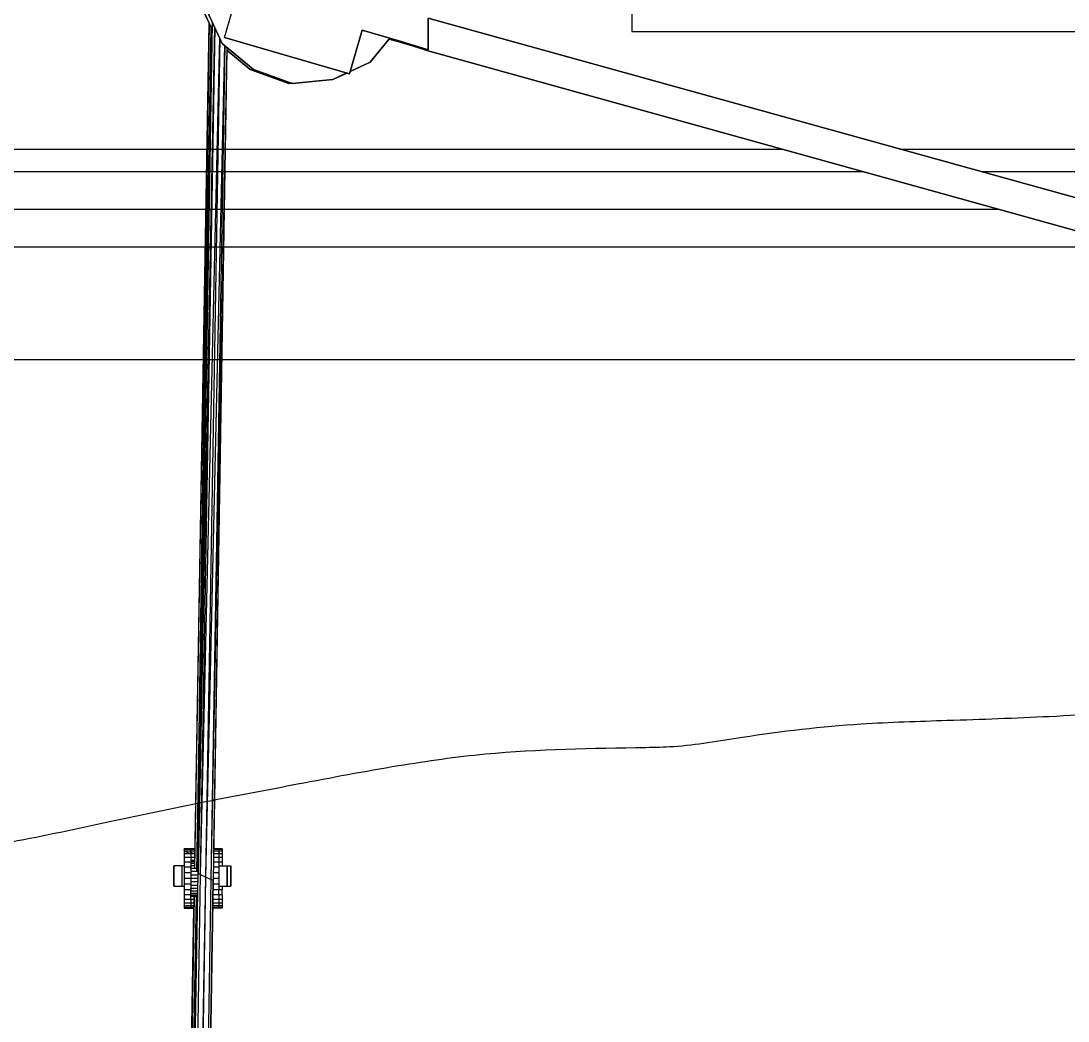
# Model space of a CAD drawing. Extents: x -43 to 90, y 6 to 81.
# Drawn here: x -26.771 to -25.378, y 66.257 to 67.588 of the extents above; entities that cross this region are included whole.
import ezdxf

# ---------------------------------------------------------------- set-up
doc = ezdxf.new("R2010")
doc.units = 0
doc.header["$LTSCALE"] = 0.1
doc.header["$MEASUREMENT"] = 0
doc.layers.add('cobertura nova', color=4, linetype='CONTINUOUS')
doc.layers.add('visto', color=9, linetype='CONTINUOUS')

msp = doc.modelspace()

# ---------------------------------------------------------------- linework, layer by layer
at = {"layer": 'cobertura nova'}
for p, q in [((-26.5005, 67.566), (-26.4837, 67.6239)), ((-26.5313, 67.6076), (-26.5164, 67.5757)), ((-26.5164, 67.5757), (-26.5313, 67.6076)), ((-26.5208, 67.5852), (-26.5313, 67.6076)), ((-26.5208, 67.5852), (-26.5313, 67.6076)), ((-26.5267, 67.6076), (-26.5036, 67.5582)), ((-26.5036, 67.5582), (-26.5267, 67.6076)), ((-26.54, 66.4601), (-26.5208, 67.5852)), ((-26.5399, 66.4707), (-26.5208, 67.5852)), ((-26.5399, 66.4707), (-26.5208, 67.5852)), ((-26.5207, 67.5849), (-26.5372, 66.4559)), ((-26.5355, 66.4532), (-26.5162, 67.5852)), ((-26.2295, 67.5917), (-26.2295, 67.5494)), ((-22.1445, 66.4578), (-26.2295, 67.5917)), ((-26.2295, 67.5917), (-22.817, 66.6444)), ((-22.817, 66.6444), (-26.2295, 67.5917)), ((-26.2295, 67.5917), (-22.817, 66.6444)), ((-22.817, 66.6444), (-26.2295, 67.5917)), ((-26.2295, 67.5917), (-22.817, 66.6444)), ((-24.4197, 67.0893), (-26.2295, 67.5917)), ((-22.817, 66.6444), (-26.2295, 67.5917)), ((-26.2295, 67.5917), (-22.817, 66.6444)), ((-22.817, 66.6444), (-26.2295, 67.5917)), ((-26.2295, 67.5917), (-22.817, 66.6444)), ((-26.2295, 67.5917), (-26.2295, 67.5494)), ((-26.2295, 67.5494), (-26.2295, 67.5917)), ((-26.2295, 67.5494), (-26.2295, 67.5917)), ((-26.2295, 67.5917), (-22.1445, 66.4578)), ((-26.5372, 66.4559), (-26.5181, 67.5793)), ((-26.5136, 67.5796), (-26.5355, 66.4532)), ((-26.5134, 67.5793), (-26.5326, 66.4519)), ((-26.5202, 67.3542), (-26.5177, 67.5785)), ((-26.3342, 67.5177), (-26.3174, 67.5756)), ((-26.3174, 67.5756), (-26.3342, 67.5177)), ((-26.3174, 67.5756), (-26.3342, 67.5177)), ((-26.3342, 67.5177), (-26.3174, 67.5756)), ((-26.3174, 67.5756), (-26.2652, 67.5605)), ((-26.2652, 67.5605), (-26.3174, 67.5756)), ((-26.5072, 67.5658), (-26.5326, 66.4519)), ((-26.5067, 67.5649), (-26.5255, 66.4487)), ((-26.5004, 67.5556), (-26.5255, 66.4487)), ((-26.5036, 67.5582), (-26.4616, 67.5235)), ((-26.4616, 67.5235), (-26.5036, 67.5582)), ((-26.3786, 67.5306), (-26.5005, 67.566)), ((-26.5005, 67.566), (-26.3786, 67.5306)), ((-26.3067, 67.5331), (-26.2804, 67.5649)), ((-26.2804, 67.5649), (-26.3067, 67.5331)), ((-26.2804, 67.5649), (-26.3067, 67.5331)), ((-26.2988, 67.5427), (-26.2813, 67.5638)), ((-26.2699, 67.5605), (-26.2813, 67.5638)), ((-26.2813, 67.5638), (-26.2699, 67.5605)), ((-26.2813, 67.5638), (-26.2699, 67.5605)), ((-26.2699, 67.5605), (-26.2813, 67.5638)), ((-26.2699, 67.5605), (-26.2813, 67.5638)), ((-26.2699, 67.5605), (-26.2813, 67.5638)), ((-26.2699, 67.5605), (-26.2813, 67.5638)), ((-26.2341, 67.5494), (-26.2699, 67.5605)), ((-26.2699, 67.5605), (-26.2339, 67.5501)), ((-26.2341, 67.5494), (-26.2699, 67.5605)), ((-26.2341, 67.5494), (-26.2699, 67.5605)), ((-26.2341, 67.5494), (-26.2699, 67.5605)), ((-26.2341, 67.5494), (-26.2699, 67.5605)), ((-26.2341, 67.5494), (-26.2699, 67.5605)), ((-26.2652, 67.5605), (-26.2293, 67.5501)), ((-26.2295, 67.5494), (-26.2652, 67.5605)), ((-26.5, 67.5552), (-26.5184, 66.4455)), ((-26.4973, 67.553), (-26.5184, 66.4455)), ((-26.4971, 67.5528), (-26.5155, 66.4441)), ((-26.4972, 67.5491), (-26.5148, 66.4862)), ((-26.4972, 67.5491), (-26.4662, 67.5235)), ((-26.4662, 67.5235), (-26.4972, 67.5491)), ((-26.4662, 67.5235), (-26.4972, 67.549)), ((-26.4662, 67.5235), (-26.4972, 67.549)), ((-26.2341, 67.5509), (-26.2341, 67.5494)), ((-26.2341, 67.5494), (-26.2341, 67.5509)), ((-26.2341, 67.5494), (-22.1492, 66.4155)), ((-26.2341, 67.5494), (-26.2341, 67.5494)), ((-22.1492, 66.4155), (-26.2341, 67.5494)), ((-26.2341, 67.5494), (-26.2341, 67.5494)), ((-26.2341, 67.5494), (-26.2341, 67.5494)), ((-26.2341, 67.5494), (-26.2341, 67.5494)), ((-26.2341, 67.5494), (-26.2341, 67.5494)), ((-26.2341, 67.5494), (-26.2341, 67.5494)), ((-26.2295, 67.5501), (-26.2295, 67.5501)), ((-26.2295, 67.5494), (-26.2295, 67.5494)), ((-26.2293, 67.5501), (-26.2293, 67.5501)), ((-26.3342, 67.5177), (-26.3786, 67.5306)), ((-26.3786, 67.5306), (-26.3342, 67.5177)), ((-26.3342, 67.5177), (-26.3786, 67.5306)), ((-26.3334, 67.5206), (-26.3067, 67.5331)), ((-26.3067, 67.5331), (-26.3334, 67.5206)), ((-26.3067, 67.5331), (-26.3334, 67.5206)), ((-26.3067, 67.5331), (-26.3333, 67.5206)), ((-26.3333, 67.5206), (-26.3067, 67.5331)), ((-26.3333, 67.5206), (-26.3067, 67.5331)), ((-26.3333, 67.5206), (-26.3067, 67.5331)), ((-26.3334, 67.5206), (-26.3067, 67.5331)), ((-26.3067, 67.5331), (-26.3067, 67.5331)), ((-26.4662, 67.5235), (-26.415, 67.5048)), ((-26.415, 67.5048), (-26.4662, 67.5235)), ((-26.4174, 67.5057), (-26.4662, 67.5235)), ((-26.415, 67.5048), (-26.4662, 67.5235)), ((-26.4616, 67.5235), (-26.4104, 67.5048)), ((-26.4104, 67.5048), (-26.4616, 67.5235)), ((-26.3561, 67.51), (-26.3375, 67.5187)), ((-26.3375, 67.5187), (-26.3561, 67.51)), ((-26.3375, 67.5187), (-26.3561, 67.51)), ((-26.3392, 67.5179), (-26.3561, 67.51)), ((-26.3561, 67.51), (-26.3392, 67.5179)), ((-26.3561, 67.51), (-26.3392, 67.5179)), ((-26.3561, 67.51), (-26.3392, 67.5179)), ((-26.3561, 67.51), (-26.3392, 67.5179)), ((-26.3392, 67.5179), (-26.3388, 67.5177)), ((-26.3388, 67.5177), (-26.3392, 67.5179)), ((-26.3388, 67.5177), (-26.3392, 67.5179)), ((-26.3388, 67.5177), (-26.3392, 67.5179)), ((-26.3392, 67.5179), (-26.3388, 67.5177)), ((-26.3388, 67.5177), (-26.3392, 67.5179)), ((-26.3392, 67.5179), (-26.3388, 67.5177)), ((-26.3388, 67.5177), (-26.3392, 67.5179)), ((-26.3392, 67.5179), (-26.3388, 67.5177)), ((-26.3388, 67.5177), (-26.3392, 67.5179)), ((-26.3392, 67.5179), (-26.3388, 67.5177)), ((-26.3388, 67.5177), (-26.3392, 67.5179)), ((-26.3392, 67.5179), (-26.3388, 67.5177)), ((-26.3388, 67.5177), (-26.3392, 67.5179)), ((-26.3392, 67.5179), (-26.3388, 67.5177)), ((-26.3388, 67.5177), (-26.3392, 67.5179)), ((-26.3388, 67.5177), (-26.3392, 67.5179)), ((-26.3392, 67.5179), (-26.3388, 67.5177)), ((-26.3388, 67.5177), (-26.3392, 67.5179)), ((-26.3392, 67.5179), (-26.3388, 67.5177)), ((-26.3388, 67.5177), (-26.3392, 67.5179)), ((-26.3392, 67.5179), (-26.3388, 67.5177)), ((-26.3388, 67.5177), (-26.3392, 67.5179)), ((-26.3392, 67.5179), (-26.3388, 67.5177)), ((-26.3388, 67.5177), (-26.3392, 67.5179)), ((-26.3392, 67.5179), (-26.3388, 67.5177)), ((-26.3388, 67.5177), (-26.3392, 67.5179)), ((-26.3392, 67.5179), (-26.3388, 67.5177)), ((-26.3388, 67.5177), (-26.3392, 67.5179)), ((-26.3392, 67.5179), (-26.3388, 67.5177)), ((-26.3388, 67.5177), (-26.3392, 67.5179)), ((-26.3388, 67.5177), (-26.3387, 67.5181)), ((-26.3388, 67.5177), (-26.3387, 67.5181)), ((-26.3388, 67.5177), (-26.3387, 67.5181)), ((-26.3387, 67.5181), (-26.3388, 67.5177)), ((-26.3388, 67.5177), (-26.3387, 67.5181)), ((-26.3387, 67.5181), (-26.3388, 67.5177)), ((-26.3388, 67.5177), (-26.3387, 67.5181)), ((-26.3388, 67.5177), (-26.3387, 67.5181)), ((-26.3387, 67.5181), (-26.3388, 67.5177)), ((-26.3388, 67.5177), (-26.3387, 67.5181)), ((-26.3388, 67.5177), (-26.3387, 67.5181)), ((-26.3388, 67.5177), (-26.3388, 67.5177)), ((-26.3388, 67.5177), (-26.3388, 67.5177)), ((-26.3388, 67.5177), (-26.3388, 67.5177)), ((-26.3388, 67.5177), (-26.3388, 67.5177)), ((-26.3388, 67.5177), (-26.3388, 67.5177)), ((-26.3388, 67.5177), (-26.3388, 67.5177)), ((-26.3388, 67.5177), (-26.3388, 67.5177)), ((-26.3388, 67.5177), (-26.3388, 67.5177)), ((-26.3388, 67.5177), (-26.3388, 67.5177)), ((-26.3388, 67.5177), (-26.3388, 67.5177)), ((-26.3388, 67.5177), (-26.3388, 67.5177)), ((-26.3388, 67.5177), (-26.3388, 67.5177)), ((-26.3388, 67.5177), (-26.3388, 67.5177)), ((-26.3388, 67.5177), (-26.3388, 67.5177)), ((-26.3388, 67.5177), (-26.3388, 67.5177)), ((-26.3388, 67.5177), (-26.3388, 67.5177)), ((-26.3388, 67.5177), (-26.3388, 67.5177)), ((-26.3388, 67.5177), (-26.3388, 67.5177)), ((-26.3388, 67.5177), (-26.3388, 67.5177)), ((-26.3388, 67.5177), (-26.3388, 67.5177)), ((-26.3388, 67.5177), (-26.3388, 67.5177)), ((-26.3388, 67.5177), (-26.3388, 67.5177)), ((-26.3388, 67.5177), (-26.3388, 67.5177)), ((-26.3388, 67.5177), (-26.3388, 67.5177)), ((-26.3388, 67.5177), (-26.3388, 67.5177)), ((-26.3388, 67.5177), (-26.3388, 67.5177)), ((-26.3388, 67.5177), (-26.3388, 67.5177)), ((-26.3375, 67.5187), (-26.3387, 67.5181)), ((-26.3387, 67.5181), (-26.3375, 67.5187)), ((-26.3387, 67.5181), (-26.3375, 67.5187)), ((-26.3387, 67.5181), (-26.3375, 67.5187)), ((-26.3387, 67.5181), (-26.3375, 67.5187)), ((-26.3375, 67.5187), (-26.3342, 67.5177)), ((-26.3342, 67.5177), (-26.3375, 67.5187)), ((-26.3375, 67.5187), (-26.3342, 67.5177)), ((-26.3342, 67.5177), (-26.3375, 67.5187)), ((-26.3375, 67.5187), (-26.3342, 67.5177)), ((-26.3342, 67.5177), (-26.3375, 67.5187)), ((-26.3375, 67.5187), (-26.3342, 67.5177)), ((-26.3342, 67.5177), (-26.3375, 67.5187)), ((-26.3375, 67.5187), (-26.3342, 67.5177)), ((-26.3342, 67.5177), (-26.3375, 67.5187)), ((-26.3375, 67.5187), (-26.3342, 67.5177)), ((-26.3342, 67.5177), (-26.3375, 67.5187)), ((-26.3375, 67.5187), (-26.3342, 67.5177)), ((-26.3342, 67.5177), (-26.3375, 67.5187)), ((-26.3375, 67.5187), (-26.3342, 67.5177)), ((-26.3342, 67.5177), (-26.3375, 67.5187)), ((-26.3375, 67.5187), (-26.3342, 67.5177)), ((-26.3342, 67.5177), (-26.3375, 67.5187)), ((-26.3375, 67.5187), (-26.3342, 67.5177)), ((-26.3342, 67.5177), (-26.3375, 67.5187)), ((-26.3342, 67.5177), (-26.3375, 67.5187)), ((-26.3375, 67.5187), (-26.3342, 67.5177)), ((-26.3342, 67.5177), (-26.3375, 67.5187)), ((-26.3375, 67.5187), (-26.3342, 67.5177)), ((-26.3342, 67.5177), (-26.3375, 67.5187)), ((-26.3375, 67.5187), (-26.3342, 67.5177)), ((-26.3342, 67.5177), (-26.3375, 67.5187)), ((-26.3375, 67.5187), (-26.3342, 67.5177)), ((-26.3342, 67.5177), (-26.3375, 67.5187)), ((-26.3342, 67.5177), (-26.3333, 67.5206)), ((-26.3333, 67.5206), (-26.3342, 67.5177)), ((-26.3342, 67.5177), (-26.3342, 67.5177)), ((-26.3342, 67.5177), (-26.3342, 67.5177)), ((-26.3342, 67.5177), (-26.3342, 67.5177)), ((-26.3342, 67.5177), (-26.3342, 67.5177)), ((-26.3342, 67.5177), (-26.3342, 67.5177)), ((-26.3342, 67.5177), (-26.3342, 67.5177)), ((-26.3342, 67.5177), (-26.3342, 67.5177)), ((-26.3342, 67.5177), (-26.3342, 67.5177)), ((-26.3342, 67.5177), (-26.3342, 67.5177)), ((-26.3342, 67.5177), (-26.3342, 67.5177)), ((-26.3342, 67.5177), (-26.3342, 67.5177)), ((-26.3342, 67.5177), (-26.3342, 67.5177)), ((-26.3342, 67.5177), (-26.3342, 67.5177)), ((-26.3342, 67.5177), (-26.3342, 67.5177)), ((-26.3342, 67.5177), (-26.3342, 67.5177)), ((-26.3342, 67.5177), (-26.3342, 67.5177)), ((-26.3342, 67.5177), (-26.3342, 67.5177)), ((-26.3342, 67.5177), (-26.3342, 67.5177)), ((-26.3342, 67.5177), (-26.3342, 67.5177)), ((-26.3342, 67.5177), (-26.3342, 67.5177)), ((-26.3342, 67.5177), (-26.3342, 67.5177)), ((-26.3342, 67.5177), (-26.3342, 67.5177)), ((-26.3342, 67.5177), (-26.3342, 67.5177)), ((-26.3342, 67.5177), (-26.3342, 67.5177)), ((-26.3342, 67.5177), (-26.3342, 67.5177)), ((-26.3342, 67.5177), (-26.3342, 67.5177)), ((-26.3342, 67.5177), (-26.3342, 67.5177)), ((-26.3342, 67.5177), (-26.3342, 67.5177)), ((-26.3342, 67.5177), (-26.3342, 67.5177)), ((-26.3342, 67.5177), (-26.3342, 67.5177)), ((-26.415, 67.5048), (-26.4113, 67.5052)), ((-26.4113, 67.5052), (-26.415, 67.5048)), ((-26.415, 67.5048), (-26.4113, 67.5052)), ((-26.414, 67.5049), (-26.4113, 67.5052)), ((-26.4104, 67.5048), (-26.4113, 67.5052)), ((-26.4113, 67.5052), (-26.4104, 67.5048)), ((-26.4104, 67.5048), (-26.4113, 67.5052)), ((-26.4104, 67.5048), (-26.4113, 67.5052)), ((-26.4104, 67.5048), (-26.3561, 67.51)), ((-26.3561, 67.51), (-26.4104, 67.5048)), ((-26.4104, 67.5048), (-26.4103, 67.5048)), ((-26.4104, 67.5048), (-26.4104, 67.5048)), ((-26.4104, 67.5048), (-26.4104, 67.5048)), ((-26.4103, 67.5048), (-26.3561, 67.51)), ((-26.3982, 67.506), (-26.3561, 67.51)), ((-26.3561, 67.51), (-26.3561, 67.51)), ((-26.3561, 67.51), (-26.3561, 67.51)), ((-26.3561, 67.51), (-26.3561, 67.51)), ((-26.3561, 67.51), (-26.3561, 67.51)), ((-26.3561, 67.51), (-26.3561, 67.51)), ((-26.3561, 67.51), (-26.3561, 67.51)), ((-26.5542, 66.4854), (-26.5542, 66.4862)), ((-26.5542, 66.4862), (-26.5542, 66.4862)), ((-26.5542, 66.4854), (-26.5542, 66.4862)), ((-26.5451, 66.4862), (-26.5542, 66.4862)), ((-26.5542, 66.4862), (-26.5542, 66.4862)), ((-26.5542, 66.4854), (-26.5542, 66.4862)), ((-26.5542, 66.4854), (-26.5542, 66.4832)), ((-26.5542, 66.4854), (-26.5542, 66.4854)), ((-26.5542, 66.4854), (-26.5542, 66.4832)), ((-26.5451, 66.4854), (-26.5542, 66.4854)), ((-26.5542, 66.4832), (-26.5542, 66.4832)), ((-26.5542, 66.4832), (-26.5542, 66.4832)), ((-26.5542, 66.4832), (-26.5542, 66.4795)), ((-26.5542, 66.4832), (-26.5542, 66.4795)), ((-26.5451, 66.4832), (-26.5542, 66.4832)), ((-26.5451, 66.4795), (-26.5542, 66.4832)), ((-26.5542, 66.4832), (-26.5542, 66.4795)), ((-26.5494, 66.4862), (-26.5494, 66.4862)), ((-26.5494, 66.4862), (-26.5494, 66.4862)), ((-26.5494, 66.4862), (-26.5494, 66.4862)), ((-26.5403, 66.4862), (-26.5494, 66.4862)), ((-26.5451, 66.4862), (-26.5451, 66.4854)), ((-26.5451, 66.4862), (-26.5451, 66.4854)), ((-26.5451, 66.4862), (-26.5451, 66.4862)), ((-26.5451, 66.4854), (-26.5451, 66.4832)), ((-26.5403, 66.4854), (-26.5451, 66.4854)), ((-26.5451, 66.4832), (-26.5451, 66.4795)), ((-26.5451, 66.4832), (-26.5451, 66.4689)), ((-26.5451, 66.4795), (-26.5451, 66.4832)), ((-26.5403, 66.4832), (-26.5451, 66.4832)), ((-26.5403, 66.4862), (-26.5403, 66.4854)), ((-26.5403, 66.4854), (-26.5403, 66.4832)), ((-26.5403, 66.4832), (-26.5403, 66.4795)), ((-26.5081, 66.4832), (-26.5149, 66.4832)), ((-26.5081, 66.4862), (-26.5148, 66.4862)), ((-26.5081, 66.4854), (-26.5148, 66.4854)), ((-26.5081, 66.4862), (-26.5081, 66.4854)), ((-26.5033, 66.4862), (-26.5081, 66.4862)), ((-26.5081, 66.4854), (-26.5081, 66.4832)), ((-26.5033, 66.4854), (-26.5081, 66.4854)), ((-26.5081, 66.4832), (-26.5081, 66.4795)), ((-26.5033, 66.4832), (-26.5081, 66.4832)), ((-26.5033, 66.4862), (-26.5033, 66.4854)), ((-26.5033, 66.4854), (-26.5033, 66.4832)), ((-26.5033, 66.4832), (-26.5033, 66.4795)), ((-26.5542, 66.4795), (-26.5542, 66.4795)), ((-26.5542, 66.4795), (-26.5542, 66.4746)), ((-26.5542, 66.4795), (-26.5542, 66.4746)), ((-26.5451, 66.4795), (-26.5542, 66.4795)), ((-26.5542, 66.4795), (-26.5542, 66.4795)), ((-26.5542, 66.4795), (-26.5542, 66.4746)), ((-26.5542, 66.4746), (-26.5542, 66.4686)), ((-26.5542, 66.4746), (-26.5542, 66.4746)), ((-26.5542, 66.4746), (-26.5542, 66.4686)), ((-26.5451, 66.4746), (-26.5542, 66.4746)), ((-26.5542, 66.4746), (-26.5542, 66.4686)), ((-26.5542, 66.4746), (-26.5542, 66.4746)), ((-26.5403, 66.4795), (-26.5451, 66.4814)), ((-26.5451, 66.4795), (-26.5451, 66.4746)), ((-26.5451, 66.4795), (-26.5451, 66.4689)), ((-26.5403, 66.4795), (-26.5451, 66.4795)), ((-26.5451, 66.4746), (-26.5451, 66.4707)), ((-26.5403, 66.4746), (-26.5451, 66.4746)), ((-26.5399, 66.4707), (-26.5451, 66.4707)), ((-26.5451, 66.4703), (-26.5451, 66.4689)), ((-26.5399, 66.4703), (-26.5451, 66.4703)), ((-26.5451, 66.4689), (-26.5451, 66.4686)), ((-26.5399, 66.4689), (-26.5451, 66.4689)), ((-26.5403, 66.4795), (-26.5403, 66.4746)), ((-26.5403, 66.4746), (-26.5403, 66.4707)), ((-26.5081, 66.4746), (-26.515, 66.4746)), ((-26.5081, 66.4795), (-26.5149, 66.4795)), ((-26.5081, 66.4795), (-26.5081, 66.4746)), ((-26.5033, 66.4795), (-26.5081, 66.4795)), ((-26.5081, 66.4746), (-26.5081, 66.4686)), ((-26.5033, 66.4746), (-26.5081, 66.4746)), ((-26.5033, 66.4795), (-26.5033, 66.4746)), ((-26.5033, 66.4746), (-26.5033, 66.4686)), ((-26.5676, 66.4635), (-26.5676, 66.4635)), ((-26.5676, 66.4635), (-26.5676, 66.4365)), ((-26.5676, 66.4635), (-26.5676, 66.4635)), ((-26.5676, 66.4635), (-26.5676, 66.4365)), ((-26.5568, 66.4635), (-26.5676, 66.4635)), ((-26.5676, 66.4635), (-26.5676, 66.4365)), ((-26.5676, 66.4365), (-26.5676, 66.4635)), ((-26.5676, 66.4635), (-26.5676, 66.4635)), ((-26.5676, 66.4635), (-26.5676, 66.4635)), ((-26.5676, 66.4635), (-26.5676, 66.4635)), ((-26.5676, 66.4635), (-26.5676, 66.4365)), ((-26.5542, 66.4635), (-26.5568, 66.4635)), ((-26.5568, 66.4365), (-26.5568, 66.4635)), ((-26.5568, 66.4365), (-26.5568, 66.4635)), ((-26.5542, 66.4686), (-26.5542, 66.4635)), ((-26.5542, 66.4686), (-26.5542, 66.4686)), ((-26.5542, 66.4686), (-26.5542, 66.4618)), ((-26.5451, 66.4686), (-26.5542, 66.4686)), ((-26.5542, 66.4686), (-26.5542, 66.4635)), ((-26.5542, 66.4686), (-26.5542, 66.4686)), ((-26.5542, 66.4618), (-26.5542, 66.4544)), ((-26.5451, 66.4618), (-26.5542, 66.4618)), ((-26.5451, 66.4686), (-26.5451, 66.4637)), ((-26.5451, 66.4686), (-26.5451, 66.4601)), ((-26.5451, 66.4667), (-26.5451, 66.4637)), ((-26.5399, 66.4667), (-26.5451, 66.4667)), ((-26.5451, 66.4601), (-26.5451, 66.4637)), ((-26.54, 66.4637), (-26.5451, 66.4637)), ((-26.5451, 66.4601), (-26.5451, 66.4559)), ((-26.5371, 66.4601), (-26.5451, 66.4601)), ((-26.5451, 66.4559), (-26.5451, 66.4514)), ((-26.5355, 66.4559), (-26.5451, 66.4559)), ((-26.5081, 66.4618), (-26.5152, 66.4618)), ((-26.5081, 66.4686), (-26.5151, 66.4686)), ((-26.5081, 66.4686), (-26.5081, 66.4618)), ((-26.5033, 66.4686), (-26.5081, 66.4686)), ((-26.5074, 66.4635), (-26.5081, 66.4635)), ((-26.5081, 66.4618), (-26.5081, 66.4544)), ((-26.5074, 66.4365), (-26.5074, 66.4635)), ((-26.5074, 66.4635), (-26.4966, 66.4635)), ((-26.5074, 66.4365), (-26.5074, 66.4635)), ((-26.5074, 66.4635), (-26.5074, 66.4635)), ((-26.5074, 66.4635), (-26.5074, 66.4635)), ((-26.5033, 66.4686), (-26.5033, 66.4635)), ((-26.4966, 66.4635), (-26.4966, 66.4365)), ((-26.4966, 66.4365), (-26.4966, 66.4635)), ((-26.4966, 66.4635), (-26.4918, 66.4635)), ((-26.4918, 66.4635), (-26.4918, 66.4365)), ((-26.4918, 66.4365), (-26.4918, 66.4635)), ((-26.6138, 61.7097), (-26.5355, 66.4532)), ((-26.5326, 66.4519), (-26.6137, 61.7097)), ((-26.5326, 66.4519), (-26.6106, 61.7097)), ((-26.5255, 66.4487), (-26.6103, 61.7097)), ((-26.5255, 66.4487), (-26.6027, 61.7097)), ((-26.5184, 66.4455), (-26.6023, 61.7097)), ((-26.5184, 66.4455), (-26.5947, 61.7097)), ((-26.5155, 66.4441), (-26.5946, 61.7097)), ((-26.5915, 61.7097), (-26.5155, 66.4441)), ((-26.5542, 66.4544), (-26.5542, 66.4467)), ((-26.5451, 66.4544), (-26.5542, 66.4544)), ((-26.5542, 66.4467), (-26.5542, 66.439)), ((-26.5451, 66.4467), (-26.5542, 66.4467)), ((-26.5451, 66.4514), (-26.5451, 66.4467)), ((-26.5356, 66.4514), (-26.5451, 66.4514)), ((-26.5451, 66.4467), (-26.5451, 66.4421)), ((-26.5357, 66.4467), (-26.5451, 66.4467)), ((-26.5451, 66.4421), (-26.5451, 66.4376)), ((-26.5357, 66.4421), (-26.5451, 66.4421)), ((-26.5326, 66.4519), (-26.5355, 66.4532)), ((-26.5255, 66.4487), (-26.5326, 66.4519)), ((-26.5184, 66.4455), (-26.5255, 66.4487)), ((-26.5155, 66.4441), (-26.5184, 66.4455)), ((-26.5081, 66.4467), (-26.5155, 66.4467)), ((-26.5081, 66.4544), (-26.5153, 66.4544)), ((-26.5081, 66.4544), (-26.5081, 66.4467)), ((-26.5081, 66.4467), (-26.5081, 66.439)), ((-26.5676, 66.4365), (-26.5676, 66.4365)), ((-26.5676, 66.4365), (-26.5676, 66.4365)), ((-26.5676, 66.4365), (-26.5568, 66.4365)), ((-26.5676, 66.4365), (-26.5676, 66.4365)), ((-26.5676, 66.4365), (-26.5676, 66.4365)), ((-26.5676, 66.4365), (-26.5676, 66.4365)), ((-26.5568, 66.4365), (-26.5542, 66.4365)), ((-26.5542, 66.439), (-26.5542, 66.4317)), ((-26.5451, 66.439), (-26.5542, 66.439)), ((-26.5542, 66.4365), (-26.5542, 66.4317)), ((-26.5542, 66.4365), (-26.5542, 66.4317)), ((-26.5542, 66.4317), (-26.5542, 66.4248)), ((-26.5542, 66.4317), (-26.5542, 66.4317)), ((-26.5542, 66.4317), (-26.5542, 66.4248)), ((-26.5451, 66.4317), (-26.5542, 66.4317)), ((-26.5542, 66.4317), (-26.5542, 66.4248)), ((-26.5542, 66.4317), (-26.5542, 66.4317)), ((-26.5451, 66.4376), (-26.5451, 66.4334)), ((-26.5358, 66.4376), (-26.5451, 66.4376)), ((-26.5451, 66.4189), (-26.5451, 66.4334)), ((-26.5451, 66.4334), (-26.5451, 66.4298)), ((-26.5359, 66.4334), (-26.5451, 66.4334)), ((-26.5451, 66.4189), (-26.5451, 66.4298)), ((-26.5359, 66.4298), (-26.5451, 66.4298)), ((-26.5081, 66.4317), (-26.5157, 66.4317)), ((-26.5081, 66.439), (-26.5156, 66.439)), ((-26.5081, 66.439), (-26.5081, 66.4317)), ((-26.5081, 66.4365), (-26.5074, 66.4365)), ((-26.5081, 66.4248), (-26.5081, 66.4317)), ((-26.5033, 66.4317), (-26.5081, 66.4317)), ((-26.5074, 66.4365), (-26.4966, 66.4365)), ((-26.5074, 66.4365), (-26.5074, 66.4365)), ((-26.5074, 66.4365), (-26.5074, 66.4365)), ((-26.5074, 66.4365), (-26.5074, 66.4365)), ((-26.5033, 66.4365), (-26.5033, 66.4317)), ((-26.5033, 66.4248), (-26.5033, 66.4317)), ((-26.4966, 66.4365), (-26.4918, 66.4365)), ((-26.6228, 61.7097), (-26.5407, 66.4228)), ((-26.5407, 66.4228), (-26.6197, 61.7097)), ((-26.6195, 61.7097), (-26.5378, 66.4228)), ((-26.5377, 66.4228), (-26.5717, 64.3348)), ((-26.5542, 66.4248), (-26.5542, 66.4189)), ((-26.5542, 66.4248), (-26.5542, 66.4248)), ((-26.5542, 66.4248), (-26.5542, 66.4189)), ((-26.5451, 66.4248), (-26.5542, 66.4248)), ((-26.5542, 66.4248), (-26.5542, 66.4189)), ((-26.5542, 66.4248), (-26.5542, 66.4248)), ((-26.5542, 66.4189), (-26.5542, 66.414)), ((-26.5542, 66.4189), (-26.5542, 66.4189)), ((-26.5542, 66.4189), (-26.5542, 66.414)), ((-26.5451, 66.4189), (-26.5542, 66.4189)), ((-26.5542, 66.4189), (-26.5542, 66.414)), ((-26.5542, 66.4189), (-26.5542, 66.4189)), ((-26.5542, 66.414), (-26.5542, 66.4103)), ((-26.5542, 66.414), (-26.5542, 66.414)), ((-26.5542, 66.414), (-26.5542, 66.4103)), ((-26.5451, 66.414), (-26.5542, 66.414)), ((-26.5542, 66.414), (-26.5542, 66.4103)), ((-26.5542, 66.414), (-26.5542, 66.414)), ((-26.536, 66.4268), (-26.5451, 66.4268)), ((-26.536, 66.4246), (-26.5451, 66.4246)), ((-26.5361, 66.4232), (-26.5451, 66.4232)), ((-26.5451, 66.423), (-26.5451, 66.4228)), ((-26.5361, 66.4228), (-26.5451, 66.4228)), ((-26.5451, 66.4189), (-26.5451, 66.414)), ((-26.5408, 66.4189), (-26.5451, 66.4189)), ((-26.5451, 66.414), (-26.5451, 66.4103)), ((-26.5409, 66.414), (-26.5451, 66.414)), ((-26.5081, 66.414), (-26.516, 66.414)), ((-26.5081, 66.4189), (-26.5159, 66.4189)), ((-26.5081, 66.4248), (-26.5158, 66.4248)), ((-26.5081, 66.4248), (-26.5081, 66.4189)), ((-26.5033, 66.4248), (-26.5081, 66.4248)), ((-26.5081, 66.4189), (-26.5081, 66.414)), ((-26.5033, 66.4189), (-26.5081, 66.4189)), ((-26.5081, 66.414), (-26.5081, 66.4103)), ((-26.5033, 66.414), (-26.5081, 66.414)), ((-26.5033, 66.4248), (-26.5033, 66.4189)), ((-26.5033, 66.4189), (-26.5033, 66.414)), ((-26.5033, 66.414), (-26.5033, 66.4103)), ((-26.6228, 61.7097), (-26.541, 66.4073)), ((-26.6228, 61.7097), (-26.541, 66.4073)), ((-26.5914, 61.7134), (-26.5161, 66.4073)), ((-26.5542, 66.4103), (-26.5542, 66.4081)), ((-26.5542, 66.4103), (-26.5542, 66.4103)), ((-26.5542, 66.4103), (-26.5542, 66.4081)), ((-26.5451, 66.4103), (-26.5542, 66.4103)), ((-26.5542, 66.4081), (-26.5542, 66.4073)), ((-26.5542, 66.4081), (-26.5542, 66.4081)), ((-26.5542, 66.4081), (-26.5542, 66.4073)), ((-26.5451, 66.4081), (-26.5542, 66.4081)), ((-26.5542, 66.4081), (-26.5542, 66.4073)), ((-26.5542, 66.4073), (-26.5542, 66.4073)), ((-26.5542, 66.4073), (-26.5451, 66.4073)), ((-26.5542, 66.4073), (-26.5542, 66.4073)), ((-26.5451, 66.4103), (-26.5451, 66.4081)), ((-26.5409, 66.4103), (-26.5451, 66.4103)), ((-26.5451, 66.4081), (-26.5451, 66.4073)), ((-26.541, 66.4081), (-26.5451, 66.4081)), ((-26.5451, 66.4073), (-26.541, 66.4073)), ((-26.5081, 66.4103), (-26.5161, 66.4103)), ((-26.5081, 66.4081), (-26.5161, 66.4081)), ((-26.5081, 66.4073), (-26.5161, 66.4073)), ((-26.5081, 66.4103), (-26.5081, 66.4081)), ((-26.5033, 66.4103), (-26.5081, 66.4103)), ((-26.5081, 66.4081), (-26.5081, 66.4073)), ((-26.5033, 66.4081), (-26.5081, 66.4081)), ((-26.5033, 66.4073), (-26.5081, 66.4073)), ((-26.5033, 66.4103), (-26.5033, 66.4081)), ((-26.5033, 66.4081), (-26.5033, 66.4073))]:
    msp.add_line(p, q, dxfattribs=at)
at = {"layer": 'visto'}
for p, q in [((-27.0771, 67.4176), (-25.7588, 67.4175)), ((-25.6019, 67.4175), (-23.9653, 67.4174)), ((-27.0771, 67.3876), (-25.6507, 67.3875)), ((-27.0771, 67.3876), (-25.6507, 67.3875)), ((-25.4938, 67.3875), (-23.8799, 67.3874)), ((-25.4938, 67.3875), (-23.8799, 67.3874)), ((-27.1271, 67.3376), (-25.4705, 67.3375)), ((-27.1271, 67.3376), (-25.4705, 67.3375)), ((-27.1271, 67.2876), (-25.2903, 67.2875)), ((-27.1271, 67.1376), (-24.7498, 67.1374))]:
    msp.add_line(p, q, dxfattribs=at)
msp.add_lwpolyline([(-25.9587, 68.098), (-25.9587, 67.5739), (-24.4104, 67.5739)], dxfattribs=at)
msp.add_open_spline([(-27.1271, 66.3852, 277.6335), (-27.0987, 66.3989, 277.6335), (-27.0262, 66.4332, 277.6335), (-26.9121, 66.475, 277.6335), (-26.7797, 66.4949, 277.6335), (-26.6514, 66.5232, 277.6335), (-26.5247, 66.5496, 277.6335), (-26.3965, 66.5738, 277.6335), (-26.2756, 66.5969, 277.6335), (-26.1214, 66.6189, 277.6335), (-25.9989, 66.6201, 277.6335), (-25.8845, 66.6224, 277.6335), (-25.7896, 66.6394, 277.6335), (-25.6683, 66.6535, 277.6335), (-25.5318, 66.6573, 277.6335), (-25.398, 66.6623, 277.6335), (-25.2693, 66.6698, 277.6335), (-25.1861, 66.6789, 277.6335), (-25.1533, 66.6825, 277.6335)], degree=3, knots=[0.029049, 0.029049, 0.029049, 0.029049, 0.123778, 0.269619, 0.391337, 0.524575, 0.663746, 0.779533, 0.91606, 1.03278, 1.246426, 1.282981, 1.375586, 1.534787, 1.649231, 1.784987, 1.936619, 2.035829, 2.035829, 2.035829, 2.035829], dxfattribs=at)

doc.saveas('drawing.dxf')
